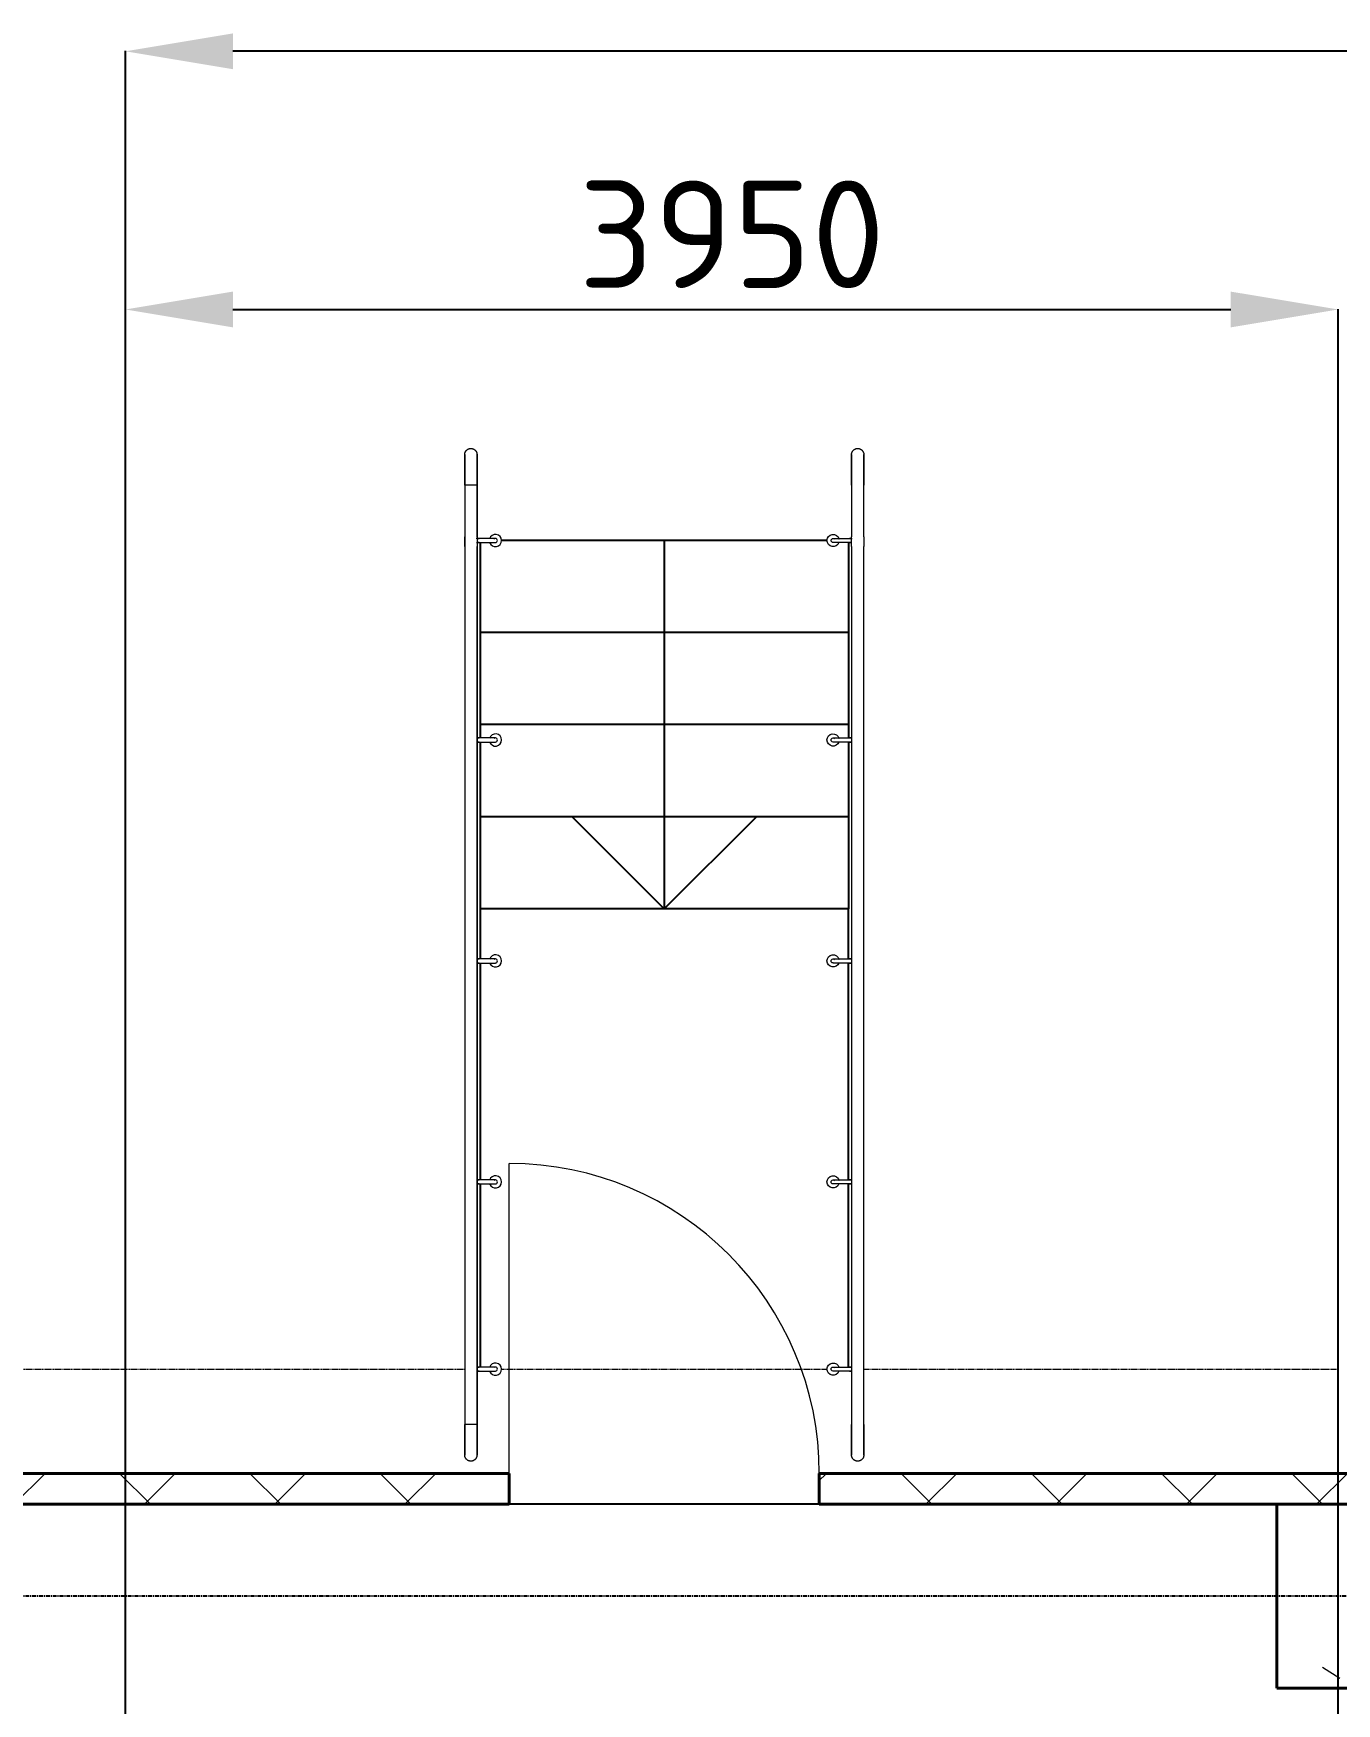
# Model space of a CAD drawing. Header units: millimetres. Extents: x 2140 to 223837, y 2113 to 170313.
# Drawn here: x 17912 to 22157, y 161408 to 166850 of the extents above; entities that cross this region are included whole.
import ezdxf

# ---------------------------------------------------------------- set-up
doc = ezdxf.new("R2010")
doc.units = ezdxf.units.MM
doc.linetypes.add('ADSK_Штриховая_ш3 п1_5', pattern=[4.5, 3, -1.5])
doc.linetypes.add('Линия сетки', pattern=[22.225, 12.7, -3.175, 3.175, -3.175])
doc.layers.add('0_ANNOT_Dimensions', color=7, linetype='Continuous')
doc.layers.add('Стены', color=7, linetype='Continuous')
for name, color, linetype, lineweight in [('A-DOOR', 7, 'Continuous', 18), ('S-COLS', 7, 'Continuous', 18), ('Балясины', 7, 'Continuous', 18), ('Верхние поручни', 7, 'Continuous', 18), ('Ограничения', 7, 'Continuous', 18)]:
    doc.layers.add(name, color=color, linetype=linetype, lineweight=lineweight)
doc.styles.get("Standard").update_dxf_attribs({"font": 'isocpeur.ttf'})
doc.dimstyles.new('350', dxfattribs={"dimtxt": 350, "dimasz": 350, "dimexe": 1, "dimexo": 10, "dimgap": 70, "dimtad": 1, "dimdec": 0, "dimzin": 0, "dimdsep": 46, "dimtxsty": 'Standard', "dimcen": 0.09, "dimadec": 0, "dimazin": 0, "dimtfac": 1, "dimtdec": 0, "dimtofl": 0, "dimtmove": 0, "dimatfit": 3, "dimfxl": 1, "dimtolj": 1, "dimtzin": 0, "dimarcsym": 0})

# ---------------------------------------------------------------- blocks, each defined once
blk = doc.blocks.new('Сборный железобетон-Колонна 1 - 600x400-V10-В_АР_ПЭ_01 Этаж')
at = {"layer": 'S-COLS', "lineweight": 9}
h = blk.add_hatch(dxfattribs=at)
h.set_pattern_fill('FP_11', color=256, style=0, pattern_type=2)
h.set_pattern_definition([(320, (-77152.2, -41723.1), (-127.512, -1457.472), [152.4, -1676.4]), (265, (-77152.2, -41723.1), (1528.454, 281.942), [121.92, -1341.12]), (10.451, (-77162.8, -41844.6), (1400.933, -1175.541), [129.52, -1424.72]), (316.184, (-76745.8, -41723.1), (-336.342, -2168.632), [228.6, -2514.6]), (6.636, (-76773.8, -41903.8), (1979.42, -1899.22), [194.28, -2137.08]), (261.184, (-76745.8, -41723), (1979.4, -1899.24), [182.88, -2011.68]), (291, (-76847.4, -41926.3), (-818.121, -1212.915), [152.4, -1676.4]), (236, (-76847.4, -41926.3), (1473.504, -494.417), [121.92, -1341.12]), (341.451, (-76915.6, -42027.4), (655.37, -1707.337), [129.52, -1424.72]), (307.5, (-77152.2, -41723.1), (676.4402, -24.7094), [67.056, -1257.808, 67.056, -2640.584]), (307.5, (-77152.2, -41723.1), (676.4402, -24.7094), [-1391.92, -1294.384, 67.056, -1279.144]), (277.5, (-77152.2, -41723.1), (801.444, -534.558), [67.056, -709.168, 67.056, -1740.408]), (277.5, (-77152.2, -41723.1), (801.444, -534.558), [-843.28, -1227.328, 67.056, -446.024]), (237.5, (-77152.2, -41269.96), (-45.8312, -1084.7275), [67.056, -440.944, 67.056, -3621.024]), (237.5, (-77152.2, -41269.96), (-45.8312, -1084.7275), [-575.056, -1517.904, 67.056, -2036.064]), (227.5, (-77152.2, -41066.8), (203.414, -1185.035), [67.056, -593.344, 67.056, -2479.04]), (227.5, (-77152.2, -41066.8), (203.414, -1185.035), [-727.456, -985.52, 67.056, -1426.464])])
h.paths.add_polyline_path([(-325, -165), (-325, -175), (275, -175), (275, 225), (-325, 225), (-325, 215)], flags=0)
at = {"layer": 'S-COLS', "lineweight": 40}
for p, q in [((275, 225), (-325, 225)), ((-325, 225), (-325, 215)), ((275, 215), (275, 225)), ((-325, 215), (-325, -165)), ((275, -165), (275, 215)), ((-325, -165), (-325, -175)), ((-325, -175), (275, -175)), ((275, -175), (275, -165))]:
    blk.add_line(p, q, dxfattribs=at)
blk = doc.blocks.new('Наружная дверь 1-Навесная - 24698-81 - ДН21-10А ГОСТ 24698-81-555611-В_АР_ПЭ_01 Этаж')
at = {"layer": 'A-DOOR'}
blk.add_line((515, -50), (515, -1060), dxfattribs=at)
blk.add_arc((515, -50), 1010, 180, 270, dxfattribs=at)
blk = doc.blocks.new('Ограждение - D40 доп поручень 700-V140-В_АР_ПЭ_01 Этаж')
at = {"layer": 'Балясины'}
for p, q in [((-26.7, 6.7), (-62.3, 6.7)), ((-18.9, 6.7), (-53.3, 6.7)), ((-61.3, -6.7), (-26.7, -6.7)), ((-53.3, -6.7), (-20, -6.7))]:
    blk.add_line(p, q, dxfattribs=at)
at = {"layer": 'Балясины', "flags": 128}
for points in [[(-61, 6.7), (-60, 6.7), (-58.9, 6.7), (-57.9, 6.7), (-56.8, 6.7), (-55.8, 6.7), (-54.7, 6.7), (-53.6, 6.7), (-53.3, 6.7)], [(0, 6.7), (0, 6.7), (-0.1, 6.7), (-0.2, 6.7), (-0.3, 6.7), (-0.5, 6.7), (-0.8, 6.7), (-1, 6.7), (-1.4, 6.7), (-1.7, 6.7), (-2.1, 6.7), (-2.5, 6.7), (-3, 6.7), (-3.5, 6.7), (-4.1, 6.7), (-4.7, 6.7), (-5.3, 6.7), (-5.9, 6.7), (-6.6, 6.7), (-7.3, 6.7), (-8.1, 6.7), (-8.9, 6.7), (-9.7, 6.7), (-10.5, 6.7), (-11.4, 6.7), (-12.3, 6.7), (-13.2, 6.7), (-14.1, 6.7), (-15, 6.7), (-16, 6.7), (-17, 6.7), (-18, 6.7), (-19, 6.7), (-20, 6.7), (-21.1, 6.7), (-22.1, 6.7), (-23.2, 6.7), (-24.2, 6.7), (-25.3, 6.7), (-26.4, 6.7), (-26.7, 6.7)], [(-53.3, -6.7), (-54.4, -6.7), (-55.5, -6.7), (-56.5, -6.7), (-57.6, -6.7), (-58.6, -6.7), (-59.7, -6.7), (-60.7, -6.7)], [(-26.7, -6.7), (-25.6, -6.7), (-24.5, -6.7), (-23.5, -6.7), (-22.4, -6.7), (-21.4, -6.7), (-20.3, -6.7), (-19.3, -6.7), (-18.3, -6.7), (-17.3, -6.7), (-16.3, -6.7), (-15.3, -6.7), (-14.4, -6.7), (-13.4, -6.7), (-12.5, -6.7), (-11.6, -6.7), (-10.7, -6.7), (-9.9, -6.7), (-9.1, -6.7), (-8.3, -6.7), (-7.5, -6.7), (-6.8, -6.7), (-6.1, -6.7), (-5.5, -6.7), (-4.8, -6.7), (-4.2, -6.7), (-3.7, -6.7), (-3.1, -6.7), (-2.7, -6.7), (-2.2, -6.7), (-1.8, -6.7), (-1.4, -6.7), (-1.1, -6.7), (-0.8, -6.7), (-0.6, -6.7), (-0.4, -6.7), (-0.2, -6.7), (-0.1, -6.7), (0, -6.7), (0, -6.7)]]:
    blk.add_lwpolyline(points, dxfattribs=at)
at = {"layer": 'Балясины'}
for radius, start, end in [(20, 360, 165), (6.67, 90, 135), (6.67, 270, 90), (20, 199.6343, 360)]:
    blk.add_arc((0, 0), radius, start, end, dxfattribs=at)
blk.add_open_spline([(-18.9, 6.6), (-18.9, 6.5), (-19, 6.4), (-19.1, 6.1), (-19.1, 5.8), (-19.2, 5.8)], degree=3, knots=[0.5555556, 0.5555556, 0.5555556, 0.5555556, 0.5833333, 0.6527778, 0.6666667, 0.6666667, 0.6666667, 0.6666667], dxfattribs=at)
blk = doc.blocks.new('Ограждение - D40 доп поручень 700-735061-В_АР_ПЭ_01 Этаж')
at = {"layer": 'Балясины'}
for p, q in [((-26.7, 6.7), (-60, 6.7)), ((-18.9, 6.7), (-53.3, 6.7)), ((-60, -6.7), (-26.7, -6.7)), ((-53.3, -6.7), (-20, -6.7))]:
    blk.add_line(p, q, dxfattribs=at)
at = {"layer": 'Балясины', "flags": 128}
for points in [[(-60, 6.7), (-58.9, 6.7), (-57.9, 6.7), (-56.8, 6.7), (-55.8, 6.7), (-54.7, 6.7), (-53.6, 6.7), (-53.3, 6.7)], [(0, 6.7), (0, 6.7), (-0.1, 6.7), (-0.2, 6.7), (-0.3, 6.7), (-0.5, 6.7), (-0.8, 6.7), (-1, 6.7), (-1.4, 6.7), (-1.7, 6.7), (-2.1, 6.7), (-2.5, 6.7), (-3, 6.7), (-3.5, 6.7), (-4.1, 6.7), (-4.7, 6.7), (-5.3, 6.7), (-5.9, 6.7), (-6.6, 6.7), (-7.3, 6.7), (-8.1, 6.7), (-8.9, 6.7), (-9.7, 6.7), (-10.5, 6.7), (-11.4, 6.7), (-12.3, 6.7), (-13.2, 6.7), (-14.1, 6.7), (-15, 6.7), (-16, 6.7), (-17, 6.7), (-18, 6.7), (-19, 6.7), (-20, 6.7), (-21.1, 6.7), (-22.1, 6.7), (-23.2, 6.7), (-24.2, 6.7), (-25.3, 6.7), (-26.4, 6.7), (-26.7, 6.7)], [(-53.3, -6.7), (-54.4, -6.7), (-55.5, -6.7), (-56.5, -6.7), (-57.6, -6.7), (-58.6, -6.7), (-59.7, -6.7)], [(-26.7, -6.7), (-25.6, -6.7), (-24.5, -6.7), (-23.5, -6.7), (-22.4, -6.7), (-21.4, -6.7), (-20.3, -6.7), (-19.3, -6.7), (-18.3, -6.7), (-17.3, -6.7), (-16.3, -6.7), (-15.3, -6.7), (-14.4, -6.7), (-13.4, -6.7), (-12.5, -6.7), (-11.6, -6.7), (-10.7, -6.7), (-9.9, -6.7), (-9.1, -6.7), (-8.3, -6.7), (-7.5, -6.7), (-6.8, -6.7), (-6.1, -6.7), (-5.5, -6.7), (-4.8, -6.7), (-4.2, -6.7), (-3.7, -6.7), (-3.1, -6.7), (-2.7, -6.7), (-2.2, -6.7), (-1.8, -6.7), (-1.4, -6.7), (-1.1, -6.7), (-0.8, -6.7), (-0.6, -6.7), (-0.4, -6.7), (-0.2, -6.7), (-0.1, -6.7), (0, -6.7), (0, -6.7)]]:
    blk.add_lwpolyline(points, dxfattribs=at)
at = {"layer": 'Балясины'}
for radius, start, end in [(20, 360, 165), (6.67, 90, 135), (6.67, 270, 90), (20, 199.6343, 360)]:
    blk.add_arc((0, 0), radius, start, end, dxfattribs=at)
blk.add_open_spline([(-18.9, 6.6), (-18.9, 6.5), (-19, 6.4), (-19.1, 6.1), (-19.1, 5.8), (-19.2, 5.8)], degree=3, knots=[0.5555556, 0.5555556, 0.5555556, 0.5555556, 0.5833333, 0.6527778, 0.6666667, 0.6666667, 0.6666667, 0.6666667], dxfattribs=at)
blk = doc.blocks.new('Ограждение - D40 доп поручень 700-737857-В_АР_ПЭ_01 Этаж')
at = {"layer": 'Балясины'}
for p, q in [((-26.7, 6.7), (-60, 6.7)), ((-18.9, 6.7), (-53.3, 6.7)), ((-60, -6.7), (-26.7, -6.7)), ((-53.3, -6.7), (-20, -6.7))]:
    blk.add_line(p, q, dxfattribs=at)
at = {"layer": 'Балясины', "flags": 128}
for points in [[(-60, 6.7), (-58.9, 6.7), (-57.9, 6.7), (-56.8, 6.7), (-55.8, 6.7), (-54.7, 6.7), (-53.6, 6.7), (-53.3, 6.7)], [(0, 6.7), (0, 6.7), (-0.1, 6.7), (-0.2, 6.7), (-0.3, 6.7), (-0.5, 6.7), (-0.8, 6.7), (-1, 6.7), (-1.4, 6.7), (-1.7, 6.7), (-2.1, 6.7), (-2.5, 6.7), (-3, 6.7), (-3.5, 6.7), (-4.1, 6.7), (-4.7, 6.7), (-5.3, 6.7), (-5.9, 6.7), (-6.6, 6.7), (-7.3, 6.7), (-8.1, 6.7), (-8.9, 6.7), (-9.7, 6.7), (-10.5, 6.7), (-11.4, 6.7), (-12.3, 6.7), (-13.2, 6.7), (-14.1, 6.7), (-15, 6.7), (-16, 6.7), (-17, 6.7), (-18, 6.7), (-19, 6.7), (-20, 6.7), (-21.1, 6.7), (-22.1, 6.7), (-23.2, 6.7), (-24.2, 6.7), (-25.3, 6.7), (-26.4, 6.7), (-26.7, 6.7)], [(-53.3, -6.7), (-54.4, -6.7), (-55.5, -6.7), (-56.5, -6.7), (-57.6, -6.7), (-58.6, -6.7), (-59.7, -6.7)], [(-26.7, -6.7), (-25.6, -6.7), (-24.5, -6.7), (-23.5, -6.7), (-22.4, -6.7), (-21.4, -6.7), (-20.3, -6.7), (-19.3, -6.7), (-18.3, -6.7), (-17.3, -6.7), (-16.3, -6.7), (-15.3, -6.7), (-14.4, -6.7), (-13.4, -6.7), (-12.5, -6.7), (-11.6, -6.7), (-10.7, -6.7), (-9.9, -6.7), (-9.1, -6.7), (-8.3, -6.7), (-7.5, -6.7), (-6.8, -6.7), (-6.1, -6.7), (-5.5, -6.7), (-4.8, -6.7), (-4.2, -6.7), (-3.7, -6.7), (-3.1, -6.7), (-2.7, -6.7), (-2.2, -6.7), (-1.8, -6.7), (-1.4, -6.7), (-1.1, -6.7), (-0.8, -6.7), (-0.6, -6.7), (-0.4, -6.7), (-0.2, -6.7), (-0.1, -6.7), (0, -6.7), (0, -6.7)]]:
    blk.add_lwpolyline(points, dxfattribs=at)
at = {"layer": 'Балясины'}
for radius, start, end in [(20, 360, 165), (6.67, 90, 135), (6.67, 270, 90), (20, 199.6343, 360)]:
    blk.add_arc((0, 0), radius, start, end, dxfattribs=at)
blk.add_open_spline([(-18.9, 6.6), (-18.9, 6.5), (-19, 6.4), (-19.1, 6.1), (-19.1, 5.8), (-19.2, 5.8)], degree=3, knots=[0.5555556, 0.5555556, 0.5555556, 0.5555556, 0.5833333, 0.6527778, 0.6666667, 0.6666667, 0.6666667, 0.6666667], dxfattribs=at)
blk = doc.blocks.new('Ограждение - Ограждение-739183-В_АР_ПЭ_01 Этаж')
for name, p in [('Ограждение - D40 доп поручень 700-V140-В_АР_ПЭ_01 Этаж', (-44493.1, 80567.2)), ('Ограждение - D40 доп поручень 700-737857-В_АР_ПЭ_01 Этаж', (-44493.1, 79917.2)), ('Ограждение - D40 доп поручень 700-735061-В_АР_ПЭ_01 Этаж', (-44493.1, 79197.2)), ('Ограждение - D40 доп поручень 700-735061-В_АР_ПЭ_01 Этаж', (-44493.1, 78477.2)), ('Ограждение - D40 доп поручень 700-735061-В_АР_ПЭ_01 Этаж', (-44493.1, 77867.2))]:
    blk.add_blockref(name, p)
blk = doc.blocks.new('Тип верхнего поручня - Верхний поручень_Внутренний_-739238-В_АР_ПЭ_01 Этаж')
at = {"layer": 'Верхние поручни'}
for p, q in [((-44593.1, 80747.2), (-44593.1, 80579)), ((-44553.1, 80579), (-44553.1, 80747.2)), ((-44593.1, 80547.7), (-44593.1, 79368.8)), ((-44553.1, 79368.8), (-44553.1, 80547.7)), ((-44593.1, 79355.4), (-44593.1, 77867.2)), ((-44553.1, 77867.2), (-44553.1, 79355.4)), ((-44593.1, 77867.2), (-44593.1, 77687.2)), ((-44553.1, 77687.2), (-44553.1, 77867.2))]:
    blk.add_line(p, q, dxfattribs=at)
at = {"layer": 'Верхние поручни', "flags": 128}
for points in [[(-44593.1, 80547.7), (-44593.1, 80550.2), (-44593.1, 80552.8), (-44593.1, 80555.4), (-44593.1, 80558.1), (-44593.1, 80560.7), (-44593.1, 80563.5), (-44593.1, 80566.2), (-44593.1, 80569), (-44593.1, 80571.7), (-44593.1, 80574.5), (-44593.1, 80577.3), (-44593.1, 80579)], [(-44553.1, 80579), (-44553.1, 80576.2), (-44553.1, 80573.4), (-44553.1, 80570.6), (-44553.1, 80567.8), (-44553.1, 80565.1), (-44553.1, 80562.3), (-44553.1, 80559.6), (-44553.1, 80557), (-44553.1, 80554.3), (-44553.1, 80551.7), (-44553.1, 80549.2), (-44553.1, 80547.7)], [(-44593.1, 79368.8), (-44593.1, 79367.7), (-44593.1, 79366.6), (-44593.1, 79365.5), (-44593.1, 79364.3), (-44593.1, 79363.2), (-44593.1, 79362), (-44593.1, 79360.9), (-44593.1, 79359.7), (-44593.1, 79358.5), (-44593.1, 79357.3), (-44593.1, 79356.1), (-44593.1, 79355.4)], [(-44553.1, 79355.4), (-44553.1, 79356.6), (-44553.1, 79357.8), (-44553.1, 79359), (-44553.1, 79360.2), (-44553.1, 79361.3), (-44553.1, 79362.5), (-44553.1, 79363.7), (-44553.1, 79364.8), (-44553.1, 79365.9), (-44553.1, 79367.1), (-44553.1, 79368.2), (-44553.1, 79368.8)]]:
    blk.add_lwpolyline(points, dxfattribs=at)
blk = doc.blocks.new('Тип верхнего поручня - D40 шаг 200-140673-В_АР_ПЭ_01 Этаж')
at = {"layer": 'Ограничения', "flags": 128}
for points in [[(0, 20), (4, 20), (8, 20), (12, 20), (15.9, 20), (19.9, 20), (23.8, 20), (27.6, 20), (31.5, 20), (35.2, 20), (38.9, 20), (42.6, 20), (46.2, 20), (49.7, 20), (53.1, 20), (56.5, 20), (59.7, 20), (62.9, 20), (65.9, 20), (68.9, 20), (71.7, 20), (74.5, 20), (77.1, 20), (79.6, 20), (81.9, 20), (84.1, 20), (86.2, 20), (88.2, 20), (90, 20), (91.7, 20), (93.2, 20), (94.6, 20), (95.8, 20), (96.9, 20), (97.8, 20), (98.5, 20), (99.1, 20), (99.6, 20), (99.9, 20), (100, 20), (100, 20)], [(100, 20), (99.9, 20), (99.7, 20), (99.3, 20), (98.7, 20), (98, 20), (97.1, 20), (96.1, 20), (94.9, 20), (93.6, 20), (92.1, 20), (90.5, 20), (88.7, 20), (86.8, 20), (84.7, 20), (82.5, 20), (80.2, 20), (77.8, 20), (75.2, 20), (72.5, 20), (69.7, 20), (66.7, 20), (63.7, 20), (60.6, 20), (57.4, 20), (54, 20), (50.6, 20), (47.1, 20), (43.6, 20), (39.9, 20), (36.2, 20), (32.5, 20), (28.7, 20), (24.8, 20), (20.9, 20), (17, 20), (13, 20), (9.1, 20), (5.1, 20), (1.1, 20), (0, 20)], [(100, 20), (100.8, 20), (101.6, 19.9), (102.4, 19.9), (103.2, 19.7), (104, 19.6), (104.8, 19.4), (105.5, 19.2), (106.3, 19), (107, 18.7), (107.8, 18.4), (108.5, 18.1), (109.2, 17.7), (109.9, 17.4), (110.6, 16.9), (111.3, 16.5), (111.9, 16), (112.6, 15.6), (113.2, 15), (113.8, 14.5), (114.3, 13.9), (114.9, 13.3), (115.4, 12.7), (115.9, 12.1), (116.4, 11.5), (116.8, 10.8), (117.2, 10.1), (117.6, 9.4), (118, 8.7), (118.3, 8), (118.6, 7.2), (118.9, 6.5), (119.2, 5.7), (119.4, 5), (119.6, 4.2), (119.7, 3.4), (119.8, 2.6), (119.9, 1.8), (120, 1), (120, 0.2), (120, 0)], [(0, -20), (4, -20), (8, -20), (12, -20), (15.9, -20), (19.9, -20), (23.8, -20), (27.6, -20), (31.5, -20), (35.2, -20), (38.9, -20), (42.6, -20), (46.2, -20), (49.7, -20), (53.1, -20), (56.5, -20), (59.7, -20), (62.9, -20), (65.9, -20), (68.9, -20), (71.7, -20), (74.5, -20), (77.1, -20), (79.6, -20), (81.9, -20), (84.1, -20), (86.2, -20), (88.2, -20), (90, -20), (91.7, -20), (93.2, -20), (94.6, -20), (95.8, -20), (96.9, -20), (97.8, -20), (98.5, -20), (99.1, -20), (99.6, -20), (99.9, -20), (100, -20), (100, -20)], [(100, -20), (99.9, -20), (99.7, -20), (99.3, -20), (98.7, -20), (98, -20), (97.1, -20), (96.1, -20), (94.9, -20), (93.6, -20), (92.1, -20), (90.5, -20), (88.7, -20), (86.8, -20), (84.7, -20), (82.5, -20), (80.2, -20), (77.8, -20), (75.2, -20), (72.5, -20), (69.7, -20), (66.7, -20), (63.7, -20), (60.6, -20), (57.4, -20), (54, -20), (50.6, -20), (47.1, -20), (43.6, -20), (39.9, -20), (36.2, -20), (32.5, -20), (28.7, -20), (24.8, -20), (20.9, -20), (17, -20), (13, -20), (9.1, -20), (5.1, -20), (1.1, -20), (0, -20)], [(120, 0), (120, -0.8), (119.9, -1.6), (119.9, -2.4), (119.7, -3.2), (119.6, -4), (119.4, -4.8), (119.2, -5.5), (119, -6.3), (118.7, -7), (118.4, -7.8), (118.1, -8.5), (117.7, -9.2), (117.4, -9.9), (116.9, -10.6), (116.5, -11.3), (116, -11.9), (115.6, -12.6), (115, -13.2), (114.5, -13.8), (113.9, -14.3), (113.3, -14.9), (112.7, -15.4), (112.1, -15.9), (111.5, -16.4), (110.8, -16.8), (110.1, -17.2), (109.4, -17.6), (108.7, -18), (108, -18.3), (107.2, -18.6), (106.5, -18.9), (105.7, -19.2), (105, -19.4), (104.2, -19.6), (103.4, -19.7), (102.6, -19.8), (101.8, -19.9), (101, -20), (100.2, -20), (100, -20)]]:
    blk.add_lwpolyline(points, dxfattribs=at)
blk = doc.blocks.new('Ограждение - Ограждение-739279-В_АР_ПЭ_01 Этаж')
at = {"extrusion": (0, 0, -1), "zscale": -1}
for name, p in [('Ограждение - D40 доп поручень 700-V140-В_АР_ПЭ_01 Этаж', (43393.1, 80567.2)), ('Ограждение - D40 доп поручень 700-737857-В_АР_ПЭ_01 Этаж', (43393.1, 79917.2)), ('Ограждение - D40 доп поручень 700-735061-В_АР_ПЭ_01 Этаж', (43393.1, 79197.2)), ('Ограждение - D40 доп поручень 700-735061-В_АР_ПЭ_01 Этаж', (43393.1, 78477.2)), ('Ограждение - D40 доп поручень 700-735061-В_АР_ПЭ_01 Этаж', (43393.1, 77867.2))]:
    blk.add_blockref(name, p, dxfattribs=at)
blk = doc.blocks.new('Тип верхнего поручня - Верхний поручень_Внутренний_-739287-В_АР_ПЭ_01 Этаж')
at = {"layer": 'Верхние поручни'}
for p, q in [((-43333.1, 80747.2), (-43333.1, 80579)), ((-43293.1, 80579), (-43293.1, 80747.2)), ((-43333.1, 80547.7), (-43333.1, 79368.8)), ((-43293.1, 79368.8), (-43293.1, 80547.7)), ((-43333.1, 79355.4), (-43333.1, 77867.2)), ((-43293.1, 77867.2), (-43293.1, 79355.4)), ((-43333.1, 77867.2), (-43333.1, 77687.2)), ((-43293.1, 77687.2), (-43293.1, 77867.2))]:
    blk.add_line(p, q, dxfattribs=at)
at = {"layer": 'Верхние поручни', "flags": 128}
for points in [[(-43333.1, 80547.7), (-43333.1, 80550.2), (-43333.1, 80552.8), (-43333.1, 80555.4), (-43333.1, 80558.1), (-43333.1, 80560.7), (-43333.1, 80563.5), (-43333.1, 80566.2), (-43333.1, 80569), (-43333.1, 80571.7), (-43333.1, 80574.5), (-43333.1, 80577.3), (-43333.1, 80579)], [(-43293.1, 80579), (-43293.1, 80576.2), (-43293.1, 80573.4), (-43293.1, 80570.6), (-43293.1, 80567.8), (-43293.1, 80565.1), (-43293.1, 80562.3), (-43293.1, 80559.6), (-43293.1, 80557), (-43293.1, 80554.3), (-43293.1, 80551.7), (-43293.1, 80549.2), (-43293.1, 80547.7)], [(-43333.1, 79368.8), (-43333.1, 79367.7), (-43333.1, 79366.6), (-43333.1, 79365.5), (-43333.1, 79364.3), (-43333.1, 79363.2), (-43333.1, 79362), (-43333.1, 79360.9), (-43333.1, 79359.7), (-43333.1, 79358.5), (-43333.1, 79357.3), (-43333.1, 79356.1), (-43333.1, 79355.4)], [(-43293.1, 79355.4), (-43293.1, 79356.6), (-43293.1, 79357.8), (-43293.1, 79359), (-43293.1, 79360.2), (-43293.1, 79361.3), (-43293.1, 79362.5), (-43293.1, 79363.7), (-43293.1, 79364.8), (-43293.1, 79365.9), (-43293.1, 79367.1), (-43293.1, 79368.2), (-43293.1, 79368.8)]]:
    blk.add_lwpolyline(points, dxfattribs=at)
blk = doc.blocks.new('Тип верхнего поручня - Верхний поручень_Внутренний_-V147-В_АР_ПЭ_01 Этаж')
at = {"layer": 'Верхние поручни'}
for p, q in [((-44553.1, 80747.2), (-44593.1, 80747.2)), ((-44593.1, 80747.2), (-44593.1, 80579)), ((-44553.1, 80747.2), (-44553.1, 80579)), ((-44593.1, 80579), (-44593.1, 80556.6)), ((-44593.1, 80556.6), (-44593.1, 79377.7)), ((-44553.1, 80579), (-44553.1, 80556.6)), ((-44553.1, 80556.6), (-44553.1, 79377.7)), ((-44593.1, 79377.7), (-44593.1, 79355.4)), ((-44593.1, 79355.4), (-44593.1, 77687.2)), ((-44553.1, 79377.7), (-44553.1, 79355.4)), ((-44553.1, 79355.4), (-44553.1, 77687.2)), ((-44553.1, 77687.2), (-44593.1, 77687.2))]:
    blk.add_line(p, q, dxfattribs=at)
blk = doc.blocks.new('Помещение')
at = {"lineweight": 9}
h = blk.add_hatch(dxfattribs=at)
h.set_pattern_fill('FP_99', color=256, style=0, pattern_type=2)
h.set_pattern_definition([(45, (61770, 82517.75), (-212.132, 212.132), []), (135, (61770, 82517.75), (-212.132, -212.132), [])])
h.paths.add_polyline_path([(110319.9036, 159946.9347), (110319.9036, 160042.9347), (105671.9036, 160042.9347), (105671.9036, 159946.9347), (110223.9036, 159946.9347)], flags=0)
h.paths.add_polyline_path([(104123.9036, 159946.9347), (104661.9036, 159946.9347), (104661.9036, 160042.9347), (102521.9036, 160042.9347), (102521.9036, 159946.9347), (103749.0664, 159946.9347)], flags=0)
h.paths.add_polyline_path([(91626.8337, 159946.9347), (93521.9036, 159946.9347), (93521.9036, 160042.9347), (90521.9036, 160042.9347), (90521.9036, 159946.9347)], flags=0)
h.paths.add_polyline_path([(99521.9036, 159946.9347), (99521.9036, 160042.9347), (96521.9036, 160042.9347), (96521.9036, 159946.9347), (98553.8238, 159946.9347)], flags=0)
h.paths.add_polyline_path([(84521.9036, 159946.9347), (87521.9036, 159946.9347), (87521.9036, 160042.9347), (84521.9036, 160042.9347)], flags=0)
h.paths.add_polyline_path([(79504.601, 159946.9347), (81521.9036, 159946.9347), (81521.9036, 160042.9347), (78521.9036, 160042.9347), (78521.9036, 159946.9347)], flags=0)
h.paths.add_polyline_path([(74309.3584, 159946.9347), (75521.9036, 159946.9347), (75521.9036, 160042.9347), (72521.9036, 160042.9347), (72521.9036, 159946.9347), (72577.6109, 159946.9347)], flags=0)
h.paths.add_polyline_path([(69521.9036, 159946.9347), (69521.9036, 160042.9347), (66521.9036, 160042.9347), (66521.9036, 159946.9347), (69114.1158, 159946.9347)], flags=0)
h.paths.add_polyline_path([(63521.9036, 159946.9347), (63521.9036, 160042.9347), (60521.9036, 160042.9347), (60521.9036, 159946.9347), (62187.1257, 159946.9347)], flags=0)
h.paths.add_polyline_path([(48521.9036, 159946.9347), (51521.9036, 159946.9347), (51521.9036, 160042.9347), (48521.9036, 160042.9347)], flags=0)
h.paths.add_polyline_path([(54521.9036, 159946.9347), (57521.9036, 159946.9347), (57521.9036, 160042.9347), (54521.9036, 160042.9347)], flags=0)
h.paths.add_polyline_path([(39521.9036, 159946.9347), (39521.9036, 160042.9347), (21941.9036, 160042.9347), (21941.9036, 159946.9347), (37942.6603, 159946.9347)], flags=0)
h.paths.add_polyline_path([(42521.9036, 159946.9347), (45521.9036, 159946.9347), (45521.9036, 160042.9347), (42521.9036, 160042.9347)], flags=0)
h.paths.add_polyline_path([(17321.9036, 159946.9347), (17321.9036, 160042.9347), (13817.9036, 160042.9347), (13817.9036, 159969.9347), (13721.9036, 159969.9347), (13723.9036, 159946.9347), (17161.69, 159946.9347)], flags=0)
h.paths.add_polyline_path([(18331.9036, 159946.9347), (20931.9036, 159946.9347), (20931.9036, 160042.9347), (18331.9036, 160042.9347)], flags=0)
for p, q in [((17226.9036, 163078.5607), (17226.9036, 162784.9347)), ((18356.9036, 163084.9347), (17296.9036, 163084.9347)), ((18356.9036, 163084.9347), (17296.9036, 163084.9347)), ((17826.9036, 163084.9347), (17826.9036, 162784.9347)), ((18426.9036, 163078.5607), (18426.9036, 162784.9347)), ((17226.9036, 162784.9347), (17226.9036, 162484.9347)), ((18426.9036, 162784.9347), (17226.9036, 162784.9347)), ((18426.9036, 162784.9347), (17226.9036, 162784.9347)), ((17826.9036, 162784.9347), (17826.9036, 162484.9347)), ((18426.9036, 162784.9347), (18426.9036, 162484.9347)), ((17226.9036, 162484.9347), (17226.9036, 162441.3087)), ((18426.9036, 162484.9347), (17226.9036, 162484.9347)), ((18426.9036, 162484.9347), (17226.9036, 162484.9347)), ((17826.9036, 162484.9347), (17826.9036, 162184.9347)), ((18426.9036, 162484.9347), (18426.9036, 162441.3087)), ((17226.9036, 162428.5607), (17226.9036, 162184.9347)), ((18426.9036, 162428.5607), (18426.9036, 162184.9347)), ((17226.9036, 162184.9347), (17226.9036, 161884.9347)), ((18426.9036, 162184.9347), (17226.9036, 162184.9347)), ((18426.9036, 162184.9347), (17226.9036, 162184.9347)), ((17826.9036, 161884.9347), (17526.9036, 162184.9347)), ((17826.9036, 162184.9347), (17826.9036, 161884.9347)), ((17826.9036, 161884.9347), (18126.9036, 162184.9347)), ((18426.9036, 162184.9347), (18426.9036, 161884.9347)), ((17226.9036, 161884.9347), (17226.9036, 161721.3087)), ((18426.9036, 161884.9347), (17226.9036, 161884.9347)), ((18426.9036, 161884.9347), (17226.9036, 161884.9347)), ((18426.9036, 161721.3087), (18426.9036, 161884.9347)), ((17226.9036, 161708.5607), (17226.9036, 161001.3087)), ((18426.9036, 161001.3087), (18426.9036, 161708.5607)), ((17226.9036, 160988.5607), (17226.9036, 160391.3087)), ((18426.9036, 160391.3087), (18426.9036, 160988.5607)), ((18331.9036, 159944.9347), (17321.9036, 159944.9347))]:
    blk.add_line(p, q)
at = {"color": 7, "linetype": 'ADSK_Штриховая_ш3 п1_5', "lineweight": 18}
for p, q in [((13819.9036, 160384.9347), (17176.9036, 160384.9347)), ((17296.9036, 160384.9347), (18356.9036, 160384.9347)), ((18476.9036, 160384.9347), (20016.9036, 160384.9347)), ((18331.9036, 159944.9347), (17321.9036, 159944.9347))]:
    blk.add_line(p, q, dxfattribs=at)
at = {"lineweight": 18}
for p, q in [((17321.9036, 160042.9347), (13817.9036, 160042.9347)), ((20931.9036, 160042.9347), (18331.9036, 160042.9347)), ((17321.9036, 159946.9347), (14369.9036, 159946.9347)), ((20931.9036, 159946.9347), (18331.9036, 159946.9347))]:
    blk.add_line(p, q, dxfattribs=at)
at = {"lineweight": 40}
for p, q in [((17321.9036, 160044.9347), (13819.9036, 160044.9347)), ((17321.9036, 159944.9347), (17321.9036, 160044.9347)), ((20931.9036, 160044.9347), (18331.9036, 160044.9347)), ((18331.9036, 160044.9347), (18331.9036, 159944.9347)), ((15721.9036, 159944.9347), (17321.9036, 159944.9347)), ((18331.9036, 159944.9347), (19821.9036, 159944.9347))]:
    blk.add_line(p, q, dxfattribs=at)
at = {"color": 9, "linetype": 'Линия сетки', "true_color": 0xc7c8ca}
blk.add_line((113992.9741, 159644.9347), (7061.0864, 159644.9347), dxfattribs=at)
for name, p, rotation in [('Тип верхнего поручня - D40 шаг 200-140673-В_АР_ПЭ_01 Этаж', (17196.9036, 163264.9347), 90), ('Тип верхнего поручня - D40 шаг 200-140673-В_АР_ПЭ_01 Этаж', (18456.9036, 163264.9347), 90), ('Наружная дверь 1-Навесная - 24698-81 - ДН21-10А ГОСТ 24698-81-555611-В_АР_ПЭ_01 Этаж', (17836.9036, 159994.9347), 180), ('Тип верхнего поручня - D40 шаг 200-140673-В_АР_ПЭ_01 Этаж', (17196.9036, 160204.9347), 270), ('Тип верхнего поручня - D40 шаг 200-140673-В_АР_ПЭ_01 Этаж', (18456.9036, 160204.9347), 270), ('Сборный железобетон-Колонна 1 - 600x400-V10-В_АР_ПЭ_01 Этаж', (20046.9036, 159669.9347), 90.0000000000002)]:
    blk.add_blockref(name, p, dxfattribs=dict(rotation=rotation))
for name in ['Тип верхнего поручня - Верхний поручень_Внутренний_-739238-В_АР_ПЭ_01 Этаж', 'Тип верхнего поручня - Верхний поручень_Внутренний_-V147-В_АР_ПЭ_01 Этаж', 'Тип верхнего поручня - Верхний поручень_Внутренний_-739287-В_АР_ПЭ_01 Этаж', 'Ограждение - Ограждение-739183-В_АР_ПЭ_01 Этаж', 'Ограждение - Ограждение-739279-В_АР_ПЭ_01 Этаж']:
    blk.add_blockref(name, (61770, 82517.7536))
blk = doc.blocks.new('*D1657')
at = {"layer": '0_ANNOT_Dimensions', "color": 0, "lineweight": -2, "transparency": 16777216}
for p, q in [((0, 10), (0, 4843.8)), ((350, 4842.8), (3600, 4842.8)), ((3950, 10), (3950, 4843.8))]:
    blk.add_line(p, q, dxfattribs=at)
at = {"layer": '0_ANNOT_Dimensions', "color": 0, "transparency": 16777216}
for points in [[(350, 4901.1), (350, 4784.4), (0, 4842.8)], [(3600, 4901.1), (3600, 4784.4), (3950, 4842.8)]]:
    blk.add_solid(points, dxfattribs=at)
at = {"layer": 'Defpoints', "color": 0, "transparency": 16777216}
for p in [(3950, 4842.8), (0, 0), (3950, 0)]:
    blk.add_point(p, dxfattribs=at)
at = {"layer": '0_ANNOT_Dimensions', "color": 0, "transparency": 16777216, "insert": (1975, 5087.8), "char_height": 350, "attachment_point": 5}
blk.add_mtext('\\A1;3950', dxfattribs=at)
blk = doc.blocks.new('*D1676')
at = {"layer": '0_ANNOT_Dimensions', "color": 0, "lineweight": -2, "transparency": 16777216}
for p, q in [((0, 2436.9), (0, 5685.1)), ((87100, 5684.1), (350, 5684.1)), ((87450, 2436.9), (87450, 5685.1))]:
    blk.add_line(p, q, dxfattribs=at)
at = {"layer": '0_ANNOT_Dimensions', "color": 0, "transparency": 16777216}
for points in [[(350, 5742.4), (350, 5625.8), (0, 5684.1)], [(87100, 5742.4), (87100, 5625.8), (87450, 5684.1)]]:
    blk.add_solid(points, dxfattribs=at)
at = {"layer": 'Defpoints', "color": 0, "transparency": 16777216}
for p in [(0, 5684.1), (0, 2426.9), (87450, 2426.9)]:
    blk.add_point(p, dxfattribs=at)
at = {"layer": '0_ANNOT_Dimensions', "color": 0, "transparency": 16777216, "insert": (43725, 5929.1), "char_height": 350, "attachment_point": 5}
blk.add_mtext('\\A1;87450', dxfattribs=at)
blk = doc.blocks.new('МК1 Сетка колонн и осей')
at = {"layer": '0_ANNOT_Dimensions'}
for base, p1, p2, picture, middle in [((0, 5684.1), (87450, 2426.9), (0, 2426.9), '*D1676', (43725, 5929.1)), ((3950, 4842.8), (0, 0), (3950, 0), '*D1657', (1975, 5087.8))]:
    dim = blk.add_linear_dim(base=base, p1=p1, p2=p2, dimstyle='350', dxfattribs=at)
    dim.commit()
    dim.dimension.update_dxf_attribs({"geometry": picture, "text_midpoint": middle})

msp = doc.modelspace()

# ---------------------------------------------------------------- block references
at = {"layer": 'Стены'}
msp.add_blockref('Помещение', (2139.8, 2112.9), dxfattribs=at)

# ---------------------------------------------------------------- next in the draw order: block references
msp.add_blockref('МК1 Сетка колонн и осей', (18211.7, 161107.9))

doc.saveas('drawing.dxf')
